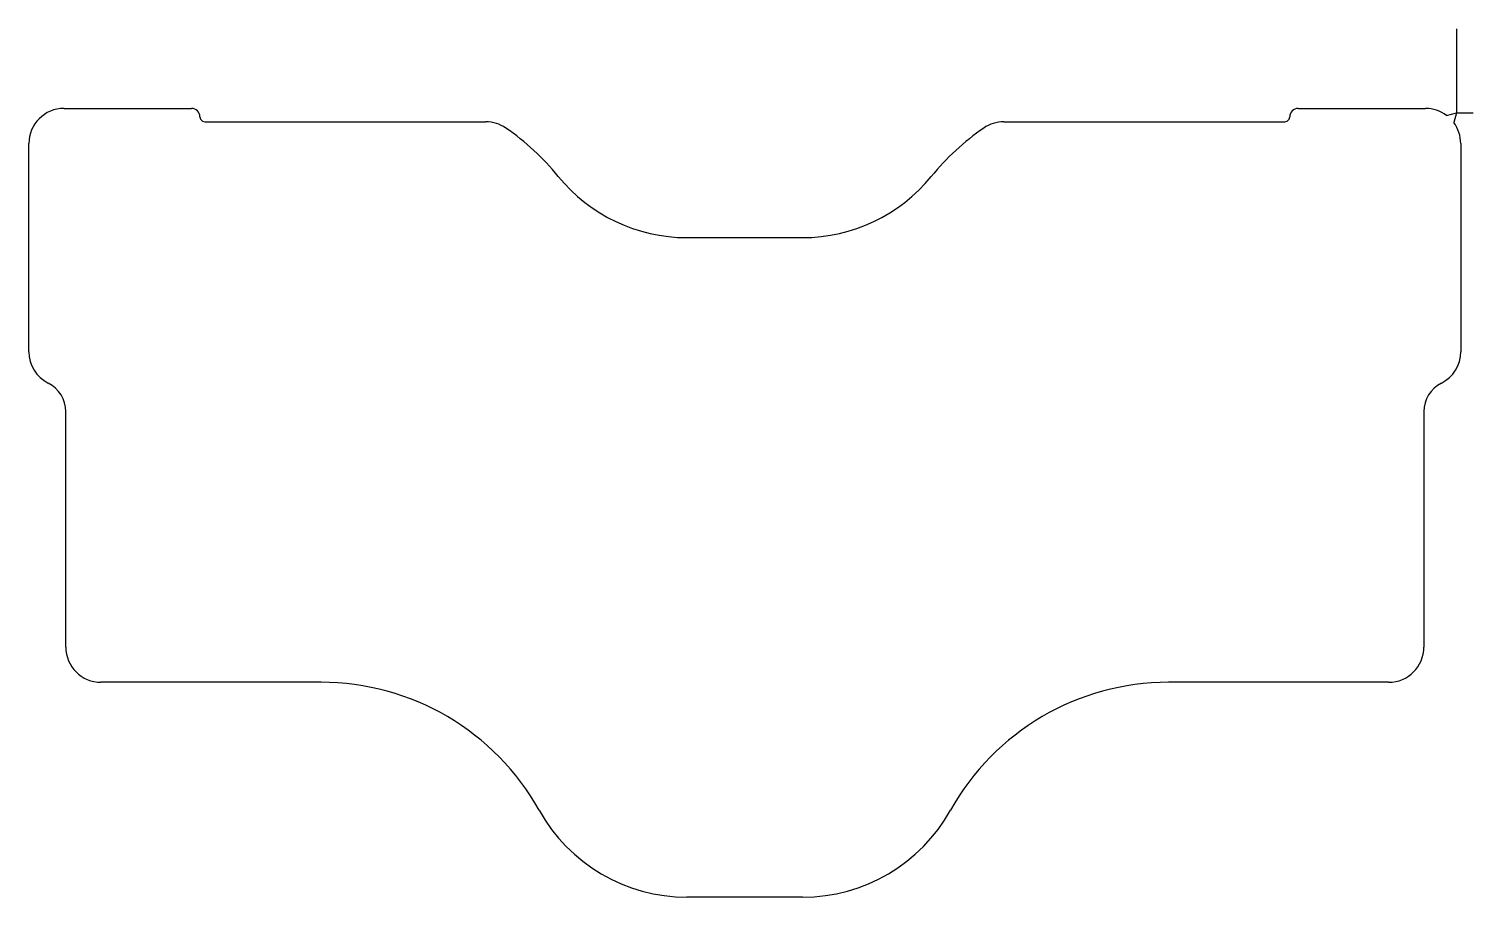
# Model space of a CAD drawing. Header units: metres. Extents: x 7 to 438, y 7 to 266.
import ezdxf

# ---------------------------------------------------------------- set-up
doc = ezdxf.new("R2010")
doc.units = ezdxf.units.M

msp = doc.modelspace()

# ---------------------------------------------------------------- linework, layer by layer
at = {"layer": 'TOOL_0'}
for p, q in [((432.69, 265.685), (432.69, 240.685)), ((17.5, 242.001), (55.5, 242.001)), ((385.499, 242.002), (423.499, 242.002)), ((58, 239.501), (58.201, 238.751)), ((58.201, 238.751), (58.75, 238.202)), ((58.75, 238.202), (59.5, 238.001)), ((59.5, 238.001), (143.294, 238.001)), ((297.705, 238.002), (381.499, 238.002)), ((381.499, 238.002), (382.249, 238.203)), ((382.249, 238.203), (382.798, 238.752)), ((382.798, 238.752), (382.999, 239.502)), ((429.79, 239.909), (432.689, 240.686)), ((432.69, 240.685), (431.911, 237.786)), ((432.689, 240.686), (437.689, 240.686)), ((7, 169.501), (7, 231.501)), ((434, 231.501), (434, 169.501)), ((203.248, 203.501), (237.749, 203.501)), ((18, 81.501), (18, 151.64)), ((423, 151.64), (423, 81.501)), ((94.145, 71.001), (28.5, 71.001)), ((412.5, 71.001), (346.856, 71.001)), ((237.75, 7.001), (203.251, 7.001))]:
    msp.add_line(p, q, dxfattribs=at)
for centre, radius, start, end in [((17.5, 231.501), 10.5, 90, 180), ((55.5, 239.501), 2.5, 0, 90), ((385.499, 239.502), 2.5, 90, 180), ((423.499, 231.502), 10.5, 53.19231, 90), ((143.294, 227.501), 10.5, 55.39423, 90), ((297.705, 227.502), 10.5, 90, 124.60577), ((423.5, 231.501), 10.5, 0, 36.7684), ((106.378, 174.001), 75.5, 39.19789, 55.39369), ((334.62, 174.001), 75.5, 124.60526, 140.80211), ((203.249, 253.001), 49.5, 219.19779, 269.99884), ((237.749, 253.001), 49.5, 270, 320.80221), ((17.5, 169.501), 10.5, 180, 243.25681), ((423.5, 169.501), 10.5, 296.74319, 0), ((8.5, 151.64), 9.5, 0, 63.25694), ((432.5, 151.64), 9.5, 116.74306, 180), ((28.5, 81.501), 10.5, 180, 270), ((412.5, 81.501), 10.5, 270, 0), ((94.145, -3.499), 74.5, 29.20916, 90), ((346.856, -3.499), 74.5, 90, 150.79084), ((203.251, 57.501), 50.5, 209.20899, 270), ((237.75, 57.501), 50.5, 270, 330.79101)]:
    msp.add_arc(centre, radius, start, end, dxfattribs=at)

doc.saveas('drawing.dxf')
